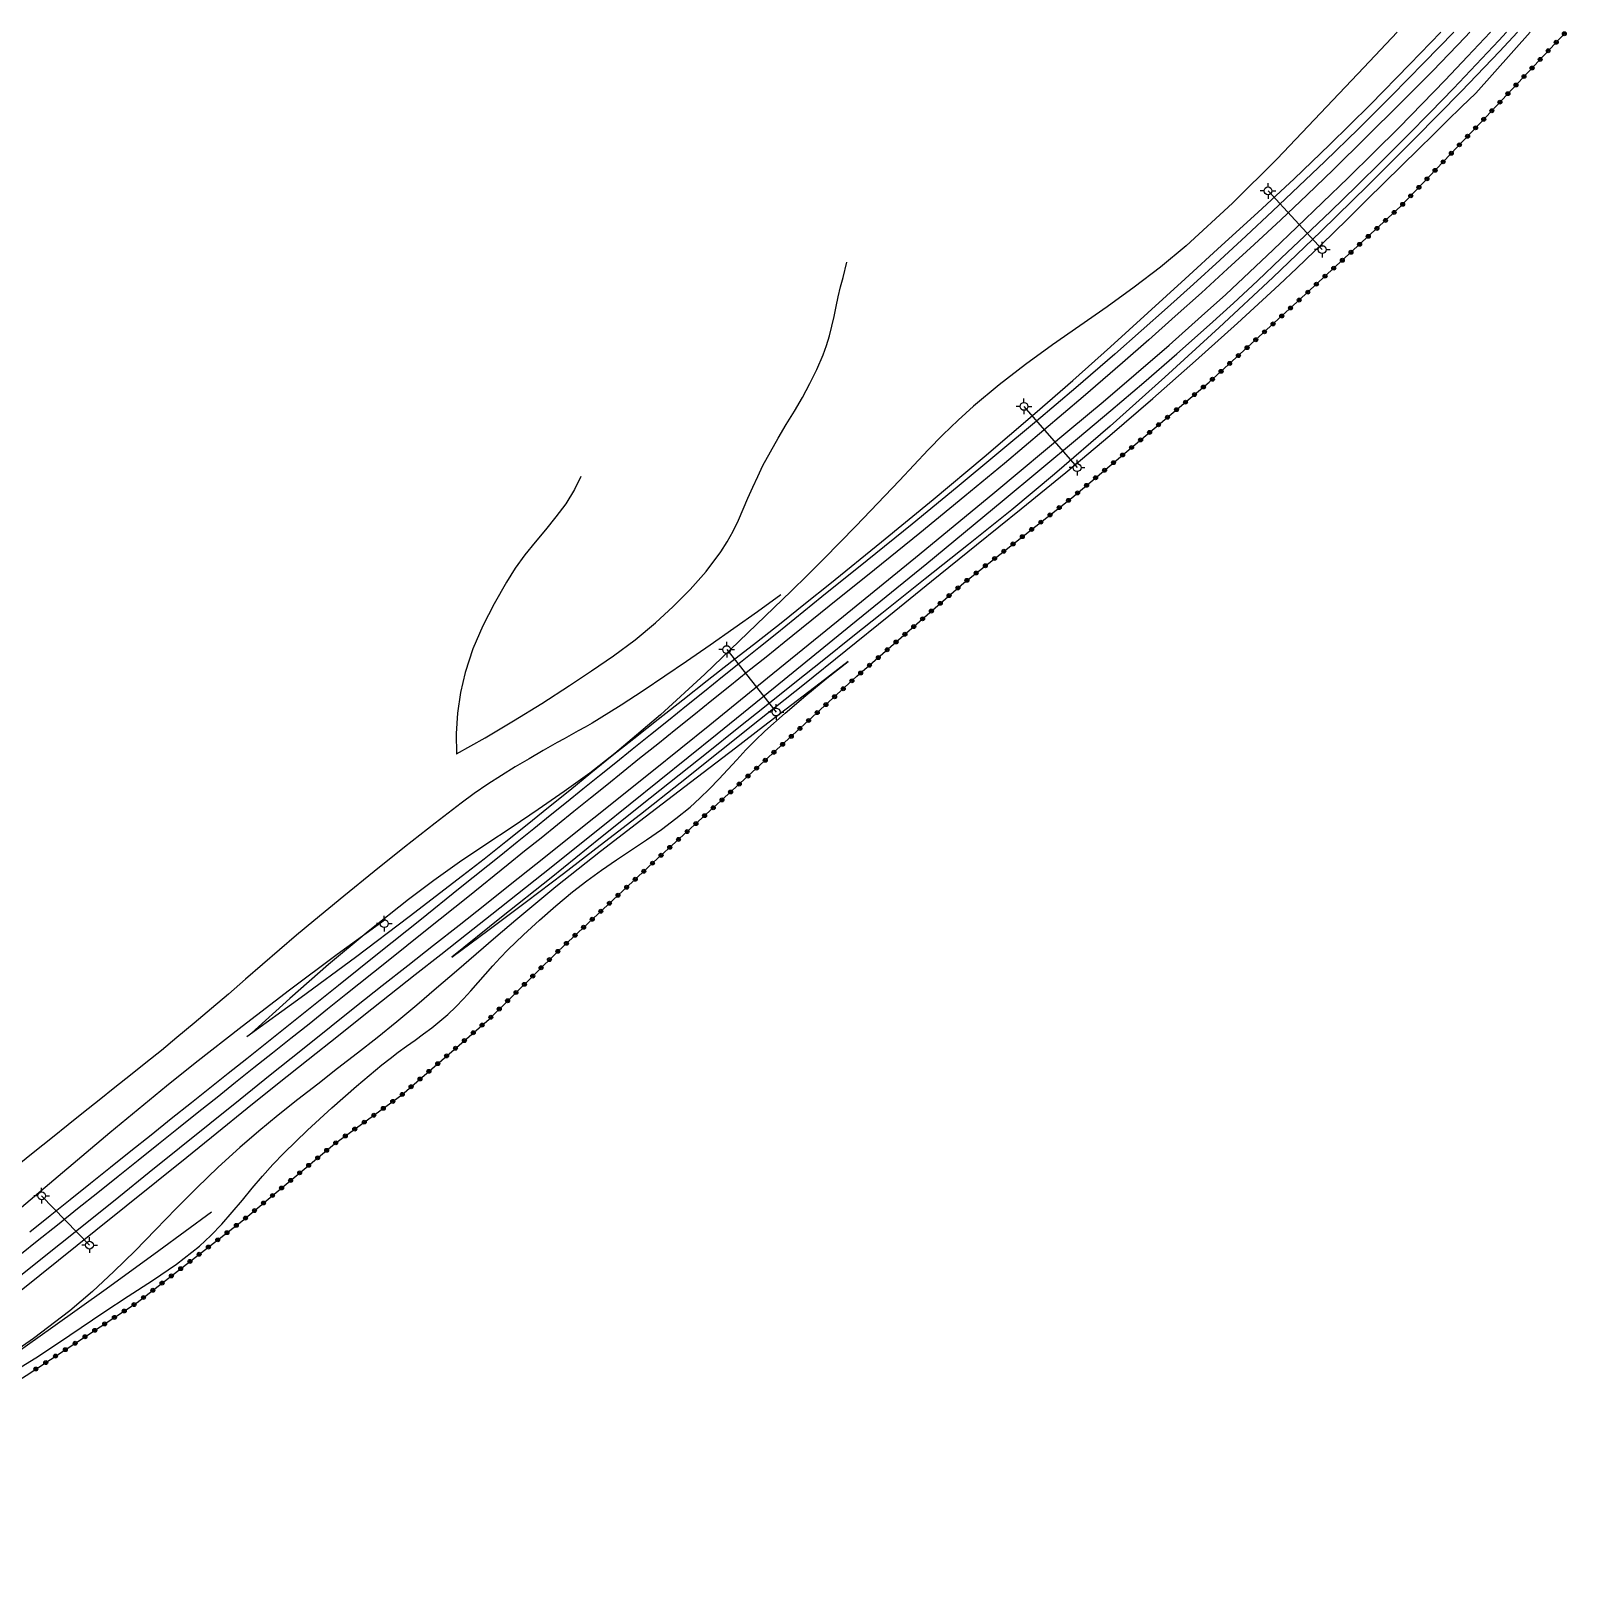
# Model space of a CAD drawing. Header units: millimetres. Extents: x 172000 to 173000, y 134000 to 135000.
# Drawn here: x 172359 to 172555, y 134802.7 to 135000.2 of the extents above; entities that cross this region are included whole.
import ezdxf

# ---------------------------------------------------------------- set-up
doc = ezdxf.new("R2010")
doc.units = ezdxf.units.MM
doc.layers.get('0').update_dxf_attribs({"linetype": 'CONTINUOUS'})
for name, color, linetype in [('W0211', 2, 'CONTINUOUS'), ('W0214', 2, 'CONTINUOUS'), ('W0300', 7, 'CONTINUOUS'), ('W0323', 7, 'CONTINUOUS'), ('W0610', 7, 'CONTINUOUS'), ('W0611', 7, 'CONTINUOUS'), ('W0700', 7, 'CONTINUOUS')]:
    doc.layers.add(name, color=color, linetype=linetype)

# ---------------------------------------------------------------- blocks, each defined once
blk = doc.blocks.new('T610')
for p, q in [((-0.500001, 0), (-1.000002, 0)), ((0, 0.500001), (0, 1.000002)), ((0.500001, 0), (1.000002, 0)), ((0, -0.500001), (0, -1.000002))]:
    blk.add_line(p, q)
blk.add_ellipse((0, 0), major_axis=(-0.353554, 0.353554), ratio=1, start_param=3.926990817, end_param=10.2101761242)
blk = doc.blocks.new('t323o')
at = {"color": 0, "linetype": 'Continuous'}
for radius in [0.25, 0.15]:
    blk.add_circle((0, 0), radius, dxfattribs=at)

msp = doc.modelspace()

# ---------------------------------------------------------------- linework, layer by layer
at = {"layer": 'W0211'}
for points in [[(172386.51, 134871.78), (172393.46, 134876.83), (172400.37, 134881.94), (172407.24, 134887.11), (172414.06, 134892.34), (172416.82, 134894.49), (172419.56, 134896.67), (172422.29, 134898.86), (172425.01, 134901.06), (172427.72, 134903.26), (172430.44, 134905.46), (172433.16, 134907.66), (172435.89, 134909.84), (172439.02, 134912.32), (172442.15, 134914.78), (172445.29, 134917.24), (172448.44, 134919.69), (172451.58, 134922.15), (172454.71, 134924.62), (172457.83, 134927.1), (172460.94, 134929.59), (172467.54, 134934.95), (172474.11, 134940.35), (172480.63, 134945.79), (172487.1, 134951.31), (172491.95, 134955.55), (172496.75, 134959.85), (172501.51, 134964.18), (172506.27, 134968.52), (172510.92, 134972.75), (172515.57, 134977), (172520.18, 134981.28), (172524.72, 134985.63), (172529.88, 134990.73), (172534.98, 134995.9), (172538.94, 135000)], [(172548.7, 135000), (172546.39, 134997.53), (172541.54, 134992.48), (172535.62, 134986.43), (172529.64, 134980.46), (172523.59, 134974.54), (172517.48, 134968.7), (172510.62, 134962.3), (172503.7, 134955.96), (172496.7, 134949.72), (172489.6, 134943.57), (172484.16, 134939.04), (172478.64, 134934.6), (172473.09, 134930.21), (172467.55, 134925.8), (172463.86, 134922.84), (172460.17, 134919.89), (172456.48, 134916.94), (172452.79, 134913.99), (172449.09, 134911.05), (172445.39, 134908.1), (172441.7, 134905.15), (172438.01, 134902.2), (172431.67, 134897.14), (172425.34, 134892.07), (172419.01, 134887.01), (172412.68, 134881.94)], [(172429.15, 134943.27), (172428.33, 134941.6), (172427.21, 134939.81), (172425.96, 134938.11), (172424.64, 134936.48), (172423.31, 134934.88), (172422, 134933.26), (172420.76, 134931.58), (172419.65, 134929.81), (172418.1, 134927.04), (172416.65, 134924.21), (172415.38, 134921.28), (172414.37, 134918.25), (172413.78, 134915.69), (172413.4, 134913.09), (172413.22, 134910.47), (172413.26, 134907.84)], [(172454.67, 134928.16), (172451.69, 134926), (172448.69, 134923.86), (172445.67, 134921.75), (172442.63, 134919.67), (172439.87, 134917.79), (172437.1, 134915.93), (172434.31, 134914.11), (172431.48, 134912.33), (172430.6, 134911.81), (172429.71, 134911.3), (172428.82, 134910.8), (172427.92, 134910.3), (172427.02, 134909.81), (172426.12, 134909.31), (172425.22, 134908.81), (172424.34, 134908.3), (172422.55, 134907.25), (172420.77, 134906.2), (172419, 134905.12), (172417.26, 134903.99), (172415.55, 134902.8), (172413.87, 134901.56), (172412.21, 134900.3), (172410.55, 134899.02), (172406.64, 134895.97), (172402.76, 134892.86), (172398.91, 134889.73), (172395.08, 134886.57), (172392.87, 134884.72), (172390.68, 134882.86), (172388.51, 134880.99), (172386.33, 134879.1), (172384.16, 134877.22), (172381.98, 134875.35), (172379.79, 134873.49), (172377.58, 134871.65), (172375.62, 134870.03), (172373.64, 134868.43), (172371.65, 134866.85), (172369.66, 134865.27), (172367.67, 134863.69), (172365.68, 134862.11), (172363.69, 134860.52), (172361.71, 134858.92), (172359.23, 134856.93), (172356.75, 134854.94)], [(172356.59, 134828.95), (172359.56, 134830.79), (172362.48, 134832.71), (172365.37, 134834.66), (172368.27, 134836.62), (172371.36, 134838.64), (172374.48, 134840.63), (172377.55, 134842.73), (172380.45, 134845.04), (172381.92, 134846.41), (172383.31, 134847.86), (172384.65, 134849.37), (172385.94, 134850.9), (172387.21, 134852.44), (172388.5, 134853.97), (172389.83, 134855.47), (172391.22, 134856.92), (172394.25, 134859.84), (172397.36, 134862.68), (172400.53, 134865.46), (172403.75, 134868.17), (172404.79, 134869), (172405.84, 134869.8), (172406.91, 134870.57), (172407.99, 134871.34), (172409.07, 134872.12), (172410.13, 134872.92), (172411.16, 134873.74), (172412.17, 134874.61), (172413.19, 134875.58), (172414.17, 134876.6), (172415.11, 134877.64), (172416.04, 134878.7), (172416.97, 134879.76), (172417.9, 134880.81), (172418.85, 134881.85), (172419.84, 134882.85), (172421.83, 134884.78), (172423.87, 134886.66), (172425.96, 134888.49), (172428.09, 134890.26), (172429.92, 134891.68), (172431.8, 134893.02), (172433.71, 134894.33), (172435.63, 134895.61), (172437.54, 134896.9), (172439.44, 134898.23), (172441.29, 134899.61), (172443.09, 134901.08), (172444.35, 134902.22), (172445.57, 134903.41), (172446.75, 134904.63), (172447.91, 134905.88), (172449.06, 134907.13), (172450.22, 134908.37), (172451.41, 134909.58), (172452.64, 134910.76), (172455.22, 134913.08), (172457.85, 134915.34), (172460.54, 134917.53), (172463.28, 134919.66)]]:
    msp.add_lwpolyline(points, dxfattribs=at)
at = {"layer": 'W0214'}
for points in [[(172533.36, 135000), (172529.08, 134995.47), (172523.56, 134989.66), (172518.02, 134983.85), (172512.34, 134978.17), (172506.42, 134972.73), (172503.15, 134970.01), (172499.77, 134967.43), (172496.33, 134964.94), (172492.85, 134962.51), (172489.36, 134960.07), (172485.92, 134957.58), (172482.55, 134954.99), (172479.28, 134952.26), (172477.3, 134950.45), (172475.37, 134948.59), (172473.48, 134946.68), (172471.63, 134944.74), (172469.8, 134942.78), (172467.97, 134940.83), (172466.13, 134938.88), (172464.26, 134936.96), (172462.2, 134934.87), (172460.15, 134932.78), (172458.08, 134930.7), (172455.98, 134928.65), (172450.48, 134923.34), (172444.96, 134918.04), (172439.32, 134912.86), (172433.48, 134907.91), (172430.29, 134905.43), (172427.03, 134903.06), (172423.71, 134900.77), (172420.36, 134898.52), (172417.01, 134896.29), (172413.67, 134894.03), (172410.38, 134891.7), (172407.16, 134889.28), (172402.01, 134885.19), (172396.95, 134880.98), (172391.99, 134876.66), (172387.12, 134872.24)], [(172543.4, 134992.2), (172550.34, 135000)], [(172412.68, 134881.94), (172417.44, 134885.47), (172422.19, 134889.02), (172426.92, 134892.6), (172431.62, 134896.21), (172436.74, 134900.19), (172441.83, 134904.19), (172446.9, 134908.22), (172451.97, 134912.26), (172457.47, 134916.66), (172462.96, 134921.08), (172468.44, 134925.51), (172473.91, 134929.94), (172479.63, 134934.56), (172485.36, 134939.17), (172491.05, 134943.81), (172496.69, 134948.53), (172502.16, 134953.25), (172507.59, 134958.03), (172512.96, 134962.87), (172518.27, 134967.76), (172520.54, 134969.89), (172522.79, 134972.05), (172525.03, 134974.21), (172527.25, 134976.39), (172529.46, 134978.58), (172531.68, 134980.77), (172533.9, 134982.95), (172536.12, 134985.12), (172537.93, 134986.9), (172539.73, 134988.69), (172541.55, 134990.47), (172543.4, 134992.2)], [(172413.26, 134907.87), (172416.94, 134909.93), (172420.57, 134912.08), (172424.16, 134914.3), (172427.7, 134916.59), (172430.52, 134918.47), (172433.32, 134920.39), (172436.06, 134922.41), (172438.67, 134924.59), (172440.93, 134926.68), (172443.11, 134928.86), (172445.16, 134931.17), (172447.02, 134933.65), (172447.84, 134934.95), (172448.58, 134936.3), (172449.26, 134937.69), (172449.88, 134939.09), (172450.48, 134940.5), (172451.09, 134941.9), (172451.72, 134943.3), (172452.39, 134944.67), (172453.34, 134946.44), (172454.35, 134948.18), (172455.37, 134949.9), (172456.41, 134951.62), (172457.42, 134953.36), (172458.38, 134955.13), (172459.28, 134956.93), (172460.07, 134958.79), (172460.5, 134960), (172460.87, 134961.23), (172461.19, 134962.47), (172461.48, 134963.72), (172461.74, 134964.97), (172462.01, 134966.22), (172462.29, 134967.47), (172462.61, 134968.7), (172463.11, 134970.66)], [(172463.28, 134919.66), (172459.68, 134916.9), (172456.07, 134914.13), (172452.47, 134911.37), (172448.88, 134908.6), (172443.13, 134904.2), (172437.37, 134899.81), (172431.64, 134895.39), (172425.97, 134890.89), (172423.39, 134888.77), (172420.84, 134886.63), (172418.31, 134884.47), (172415.78, 134882.3), (172413.26, 134880.12), (172410.73, 134877.95), (172408.19, 134875.79), (172405.64, 134873.66), (172403.15, 134871.64), (172400.63, 134869.66), (172398.1, 134867.69), (172395.57, 134865.73), (172393.04, 134863.76), (172390.53, 134861.76), (172388.06, 134859.72), (172385.62, 134857.63), (172382.84, 134855.1), (172380.14, 134852.49), (172377.5, 134849.82), (172374.87, 134847.13), (172372.24, 134844.44), (172369.55, 134841.8), (172366.79, 134839.24), (172363.93, 134836.79), (172359.29, 134833.23), (172354.48, 134829.92)], [(172324.52, 134822.54), (172331.18, 134828), (172337.82, 134833.48), (172344.46, 134838.96), (172351.1, 134844.44), (172354.7, 134847.44), (172358.29, 134850.46), (172361.87, 134853.48), (172365.45, 134856.51), (172369.04, 134859.53), (172372.64, 134862.52), (172376.27, 134865.49), (172379.93, 134868.42), (172385.92, 134873.12), (172391.96, 134877.74), (172398.06, 134882.29), (172404.21, 134886.77)]]:
    msp.add_lwpolyline(points, dxfattribs=at)
at = {"layer": 'W0300'}
msp.add_lwpolyline([(172323.59, 134808.42), (172331.48, 134813.73), (172339.34, 134819.09), (172347.16, 134824.49), (172354.96, 134829.94), (172361.76, 134834.75), (172368.54, 134839.6), (172375.28, 134844.49), (172382, 134849.41)], dxfattribs=at)
at = {"layer": 'W0323'}
msp.add_lwpolyline([(172319.69, 134802.67), (172341.07, 134817.55), (172358.35, 134828.54), (172372.5, 134837.84), (172385.88, 134848.24), (172397.69, 134858.09), (172406.29, 134864.34), (172417.43, 134874.02), (172426.2, 134882.66), (172438.37, 134894), (172448.48, 134903.21), (172464.39, 134917.78), (172478.02, 134929.71), (172491.82, 134940.57), (172509.35, 134955.32), (172520.59, 134965.57), (172533.82, 134977.77), (172544.67, 134989.16), (172554.86, 135000)], dxfattribs=at)
at = {"layer": 'W0611'}
for points in [[(172516.86, 134979.74), (172523.78, 134972.24)], [(172485.71, 134952.23), (172492.49, 134944.42)], [(172447.76, 134921.18), (172454.07, 134913.21)], [(172360.32, 134851.46), (172366.43, 134845.16)]]:
    msp.add_lwpolyline(points, dxfattribs=at)
at = {"layer": 'W0700'}
for points in [[(172352.02, 134836.81), (172359.16, 134842.52), (172366.29, 134848.24), (172370.16, 134851.35), (172374.03, 134854.46), (172377.9, 134857.58), (172381.77, 134860.69), (172385.64, 134863.8), (172389.51, 134866.91), (172393.39, 134870.02), (172397.27, 134873.12), (172400.53, 134875.71), (172403.79, 134878.29), (172407.06, 134880.87), (172410.33, 134883.45), (172413.6, 134886.02), (172416.87, 134888.6), (172420.13, 134891.19), (172423.39, 134893.78), (172430.81, 134899.7), (172438.22, 134905.64), (172445.61, 134911.6), (172452.99, 134917.57), (172462.67, 134925.45), (172472.34, 134933.33), (172481.98, 134941.26), (172491.57, 134949.26), (172495.81, 134952.83), (172500.03, 134956.43), (172504.23, 134960.06), (172508.38, 134963.74), (172511.46, 134966.53), (172514.5, 134969.37), (172517.52, 134972.22), (172520.53, 134975.09), (172523.83, 134978.25), (172527.11, 134981.42), (172530.38, 134984.62), (172533.61, 134987.85), (172536.55, 134990.84), (172539.46, 134993.86), (172542.34, 134996.91), (172545.22, 134999.96), (172545.25, 135000)], [(172352.96, 134835.64), (172360.09, 134841.35), (172367.23, 134847.07), (172371.1, 134850.18), (172374.97, 134853.29), (172378.84, 134856.41), (172382.7, 134859.52), (172386.57, 134862.63), (172390.44, 134865.74), (172394.32, 134868.85), (172398.2, 134871.94), (172401.46, 134874.53), (172404.73, 134877.12), (172407.99, 134879.7), (172411.26, 134882.27), (172414.53, 134884.85), (172417.8, 134887.43), (172421.07, 134890.01), (172424.33, 134892.61), (172431.75, 134898.53), (172439.16, 134904.47), (172446.55, 134910.43), (172453.93, 134916.41), (172463.62, 134924.29), (172473.3, 134932.18), (172482.94, 134940.11), (172492.53, 134948.11), (172496.78, 134951.69), (172501.02, 134955.3), (172505.22, 134958.93), (172509.38, 134962.62), (172512.47, 134965.42), (172515.52, 134968.26), (172518.55, 134971.13), (172521.56, 134974), (172524.87, 134977.17), (172528.16, 134980.35), (172531.44, 134983.56), (172534.68, 134986.79), (172537.62, 134989.79), (172540.54, 134992.82), (172543.43, 134995.87), (172546.31, 134998.93), (172547.3, 135000)], [(172542.63, 135000), (172542.04, 134999.38), (172537.89, 134995.08), (172533.69, 134990.83), (172529.44, 134986.62), (172525.17, 134982.44), (172521.84, 134979.23), (172518.48, 134976.06), (172515.1, 134972.91), (172511.7, 134969.77), (172508.37, 134966.74), (172505.03, 134963.73), (172501.66, 134960.74), (172498.28, 134957.77), (172493.28, 134953.47), (172488.26, 134949.2), (172483.21, 134944.96), (172478.14, 134940.75), (172472.4, 134936.05), (172466.64, 134931.38), (172460.86, 134926.73), (172455.09, 134922.08), (172452.79, 134920.23), (172450.48, 134918.37), (172448.18, 134916.52), (172445.87, 134914.67), (172443.57, 134912.82), (172441.26, 134910.97), (172438.96, 134909.12), (172436.65, 134907.27), (172434.55, 134905.58), (172432.46, 134903.89), (172430.36, 134902.2), (172428.26, 134900.51), (172426.17, 134898.82), (172424.07, 134897.13), (172421.97, 134895.44), (172419.87, 134893.75), (172414.7, 134889.59), (172409.52, 134885.44), (172404.34, 134881.29), (172399.16, 134877.14), (172396.82, 134875.27), (172394.47, 134873.39), (172392.12, 134871.52), (172389.77, 134869.65), (172387.42, 134867.78), (172385.08, 134865.91), (172382.73, 134864.03), (172380.38, 134862.16), (172377.8, 134860.1), (172375.22, 134858.04), (172372.65, 134855.97), (172370.07, 134853.91), (172367.49, 134851.84), (172364.91, 134849.78), (172362.34, 134847.72), (172359.76, 134845.66), (172357.75, 134844.06)], [(172540.56, 135000), (172536.81, 134996.12), (172532.62, 134991.88), (172528.39, 134987.68), (172524.13, 134983.51), (172520.8, 134980.32), (172517.45, 134977.15), (172514.08, 134974), (172510.69, 134970.88), (172507.37, 134967.85), (172504.03, 134964.85), (172500.67, 134961.86), (172497.29, 134958.9), (172492.31, 134954.6), (172487.29, 134950.34), (172482.24, 134946.11), (172477.18, 134941.91), (172471.45, 134937.2), (172465.69, 134932.54), (172459.92, 134927.9), (172454.15, 134923.25), (172451.85, 134921.39), (172449.54, 134919.54), (172447.24, 134917.69), (172444.93, 134915.84), (172442.63, 134913.99), (172440.32, 134912.14), (172438.02, 134910.29), (172435.71, 134908.44), (172433.61, 134906.75), (172431.52, 134905.06), (172429.42, 134903.37), (172427.32, 134901.68), (172425.23, 134899.99), (172423.13, 134898.3), (172421.03, 134896.61), (172418.93, 134894.92), (172413.76, 134890.76), (172408.58, 134886.61), (172403.41, 134882.46), (172398.23, 134878.31), (172395.88, 134876.44), (172393.53, 134874.56), (172391.18, 134872.69), (172388.84, 134870.82), (172386.49, 134868.95), (172384.14, 134867.08), (172381.79, 134865.21), (172379.44, 134863.33), (172376.86, 134861.27), (172374.29, 134859.21), (172371.71, 134857.14), (172369.13, 134855.08), (172366.56, 134853.02), (172363.98, 134850.95), (172361.4, 134848.89), (172358.82, 134846.83)]]:
    msp.add_lwpolyline(points, dxfattribs=at)

# ---------------------------------------------------------------- block references
at = {"layer": 'W0323'}
for p, rotation in [((172554.68, 134999.8), 46.75081961313164), ((172552.62, 134997.62), 46.75081961313164), ((172553.65, 134998.71), 46.75081961313164), ((172550.57, 134995.43), 46.75081961313164), ((172551.6, 134996.52), 46.75081961313164), ((172549.54, 134994.34), 46.75081961313164), ((172547.48, 134992.15), 46.75081961313164), ((172548.51, 134993.25), 46.75081961313164), ((172545.43, 134989.97), 46.75081961313164), ((172546.46, 134991.06), 46.75081961313164), ((172543.36, 134987.79), 46.37042637659989), ((172544.4, 134988.88), 46.37042637659989), ((172541.29, 134985.62), 46.37042637659989), ((172542.33, 134986.71), 46.37042637659989), ((172540.26, 134984.54), 46.37042637659989), ((172538.19, 134982.36), 46.37042637659989), ((172539.22, 134983.45), 46.37042637659989), ((172536.12, 134980.19), 46.37042637659989), ((172537.15, 134981.28), 46.37042637659989), ((172534.05, 134978.02), 46.37042637659989), ((172535.08, 134979.11), 46.37042637659989), ((172531.86, 134975.97), 42.70291097738093), ((172532.96, 134976.99), 42.70291097738093), ((172529.66, 134973.94), 42.70291097738093), ((172530.76, 134974.95), 42.70291097738093), ((172527.45, 134971.9), 42.70291097738093), ((172528.55, 134972.92), 42.70291097738093), ((172525.25, 134969.87), 42.70291097738093), ((172526.35, 134970.88), 42.70291097738093), ((172523.04, 134967.83), 42.70291097738093), ((172524.14, 134968.85), 42.70291097738093), ((172520.84, 134965.8), 42.70291097738093), ((172521.94, 134966.81), 42.70291097738093), ((172519.73, 134964.79), 42.37881689963567), ((172517.51, 134962.76), 42.37881689963567), ((172518.62, 134963.77), 42.37881689963567), ((172515.3, 134960.74), 42.37881689963567), ((172516.41, 134961.75), 42.37881689963567), ((172513.08, 134958.72), 42.37881689963567), ((172514.19, 134959.73), 42.37881689963567), ((172510.87, 134956.7), 42.37881689963567), ((172511.97, 134957.71), 42.37881689963567), ((172508.62, 134954.7), 40.06074096191165), ((172509.76, 134955.69), 42.37881689963567), ((172506.33, 134952.77), 40.06074096191165), ((172507.48, 134953.74), 40.06074096191165), ((172504.03, 134950.84), 40.06074096191165), ((172505.18, 134951.81), 40.06074096191165), ((172501.74, 134948.91), 40.06074096191165), ((172502.88, 134949.88), 40.06074096191165), ((172499.44, 134946.98), 40.06074096191165), ((172500.59, 134947.95), 40.06074096191165), ((172496, 134944.08), 40.06074096191165), ((172497.14, 134945.05), 40.06074096191165), ((172498.29, 134946.02), 40.06074096191165), ((172493.7, 134942.15), 40.06074096191165), ((172494.85, 134943.12), 40.06074096191165), ((172491.39, 134940.24), 38.2118437269885), ((172492.55, 134941.19), 40.06074096191165), ((172489.04, 134938.38), 38.2118437269885), ((172490.21, 134939.31), 38.2118437269885), ((172486.68, 134936.52), 38.2118437269885), ((172487.86, 134937.45), 38.2118437269885), ((172484.32, 134934.67), 38.2118437269885), ((172485.5, 134935.6), 38.2118437269885), ((172481.96, 134932.81), 38.2118437269885), ((172483.14, 134933.74), 38.2118437269885), ((172479.61, 134930.96), 38.2118437269885), ((172480.78, 134931.89), 38.2118437269885), ((172477.28, 134929.06), 41.18056786091959), ((172478.43, 134930.03), 38.2118437269885), ((172475.02, 134927.09), 41.18056786091959), ((172476.15, 134928.08), 41.18056786091959), ((172472.77, 134925.11), 41.18056786091959), ((172473.89, 134926.1), 41.18056786091959), ((172470.51, 134923.14), 41.18056786091959), ((172471.64, 134924.12), 41.18056786091959), ((172468.25, 134921.16), 41.18056786091959), ((172469.38, 134922.15), 41.18056786091959), ((172465.99, 134919.19), 41.18056786091959), ((172467.12, 134920.17), 41.18056786091959), ((172463.75, 134917.2), 42.50147383643667), ((172464.86, 134918.2), 41.18056786091959), ((172461.54, 134915.17), 42.50147383643667), ((172462.64, 134916.18), 42.50147383643667), ((172459.32, 134913.14), 42.50147383643667), ((172460.43, 134914.16), 42.50147383643667), ((172457.11, 134911.12), 42.50147383643667), ((172458.22, 134912.13), 42.50147383643667), ((172454.9, 134909.09), 42.50147383643667), ((172456.01, 134910.1), 42.50147383643667), ((172452.69, 134907.06), 42.50147383643667), ((172453.79, 134908.08), 42.50147383643667), ((172450.48, 134905.04), 42.50147383643667), ((172451.58, 134906.05), 42.50147383643667), ((172448.26, 134903.01), 42.33087658904487), ((172449.37, 134904.02), 42.50147383643667), ((172446.05, 134900.99), 42.33087658904487), ((172447.16, 134902), 42.33087658904487), ((172443.83, 134898.97), 42.33087658904487), ((172444.94, 134899.98), 42.33087658904487), ((172441.61, 134896.95), 42.33087658904487), ((172442.72, 134897.96), 42.33087658904487), ((172439.39, 134894.93), 42.33087658904487), ((172440.5, 134895.94), 42.33087658904487), ((172437.19, 134892.89), 42.96728954249171), ((172438.29, 134893.92), 42.96728954249171), ((172434.99, 134890.85), 42.96728954249171), ((172436.09, 134891.87), 42.96728954249171), ((172432.8, 134888.81), 42.96728954249171), ((172433.89, 134889.83), 42.96728954249171), ((172431.7, 134887.78), 42.96728954249171), ((172429.5, 134885.74), 42.96728954249171), ((172430.6, 134886.76), 42.96728954249171), ((172427.31, 134883.69), 42.96728954249171), ((172428.41, 134884.72), 42.96728954249171), ((172425.14, 134881.62), 44.56253570262702), ((172426.21, 134882.67), 42.96728954249171), ((172423.01, 134879.51), 44.56253570262702), ((172424.07, 134880.57), 44.56253570262702), ((172420.87, 134877.41), 44.56253570262702), ((172421.94, 134878.46), 44.56253570262702), ((172418.73, 134875.3), 44.56253570262702), ((172419.8, 134876.36), 44.56253570262702), ((172416.54, 134873.25), 40.98246063535311), ((172417.66, 134874.25), 44.56253570262702), ((172414.28, 134871.28), 40.98246063535311), ((172415.41, 134872.27), 40.98246063535311), ((172412.01, 134869.32), 40.98246063535311), ((172413.15, 134870.3), 40.98246063535311), ((172409.75, 134867.35), 40.98246063535311), ((172410.88, 134868.33), 40.98246063535311), ((172407.48, 134865.38), 40.98246063535311), ((172408.62, 134866.37), 40.98246063535311), ((172405.14, 134863.51), 36.01508980300759), ((172406.35, 134864.4), 40.98246063535311), ((172402.72, 134861.75), 36.01508980300759), ((172403.93, 134862.63), 36.01508980300759), ((172400.29, 134859.98), 36.01508980300759), ((172401.5, 134860.86), 36.01508980300759), ((172396.7, 134857.27), 39.84469190545911), ((172397.86, 134858.22), 36.01508980300759), ((172399.08, 134859.1), 36.01508980300759), ((172394.4, 134855.35), 39.84469190545911), ((172395.55, 134856.31), 39.84469190545911), ((172392.1, 134853.42), 39.84469190545911), ((172393.25, 134854.39), 39.84469190545911), ((172389.79, 134851.5), 39.84469190545911), ((172390.94, 134852.46), 39.84469190545911), ((172387.49, 134849.58), 39.84469190545911), ((172388.64, 134850.54), 39.84469190545911), ((172385.17, 134847.68), 37.86431194840539), ((172386.34, 134848.62), 39.84469190545911), ((172382.8, 134845.84), 37.86431194840539), ((172383.98, 134846.76), 37.86431194840539), ((172380.43, 134844), 37.86431194840539), ((172381.61, 134844.92), 37.86431194840539), ((172378.06, 134842.16), 37.86431194840539), ((172379.25, 134843.08), 37.86431194840539), ((172374.51, 134839.4), 37.86431194840539), ((172375.69, 134840.32), 37.86431194840539), ((172376.88, 134841.24), 37.86431194840539), ((172372.12, 134837.58), 33.29761752532788), ((172373.32, 134838.48), 37.86431194840539), ((172369.61, 134835.94), 33.29761752532788), ((172370.86, 134836.76), 33.29761752532788), ((172365.85, 134833.47), 33.29761752532788), ((172367.1, 134834.29), 33.29761752532788), ((172368.36, 134835.11), 33.29761752532788), ((172363.34, 134831.82), 33.29761752532788), ((172364.6, 134832.64), 33.29761752532788), ((172360.84, 134830.17), 33.29761752532788), ((172362.09, 134831), 33.29761752532788), ((172359.58, 134829.35), 33.29761752532788)]:
    msp.add_blockref('t323o', p, dxfattribs=dict(at, rotation=rotation))
at = {"layer": 'W0610'}
for p in [(172516.86, 134979.74), (172523.78, 134972.24), (172485.71, 134952.23), (172492.49, 134944.42), (172447.76, 134921.18), (172454.07, 134913.21), (172404.05, 134886.2), (172360.32, 134851.46), (172366.43, 134845.16)]:
    msp.add_blockref('T610', p, dxfattribs=at)

doc.saveas('drawing.dxf')
